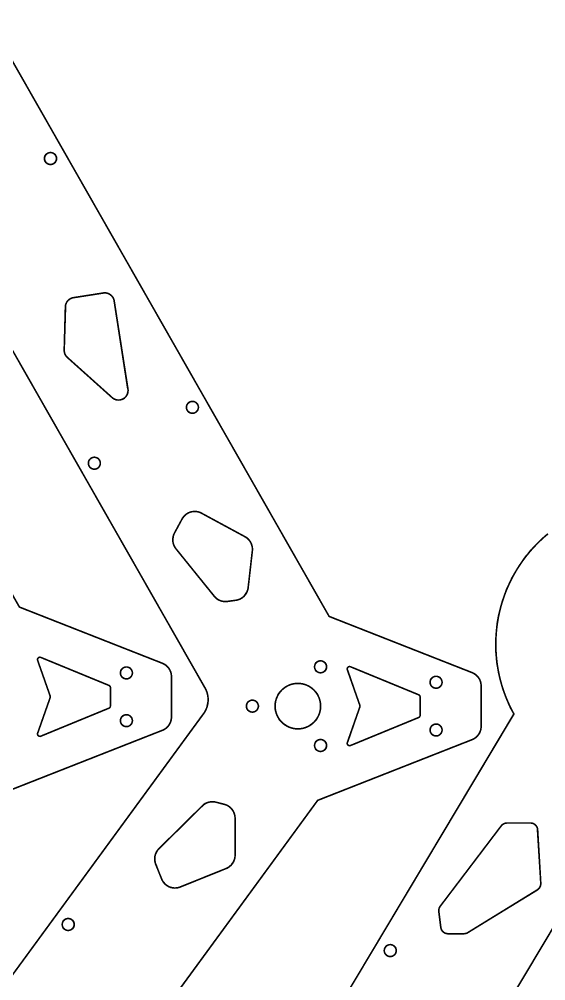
# Model space of a CAD drawing. Extents: x 0 to 578, y 0 to 442.
# Drawn here: x 354.5 to 464.8, y 233.7 to 435.2 of the extents above; entities that cross this region are included whole.
import ezdxf

# ---------------------------------------------------------------- set-up
doc = ezdxf.new("R2010")
doc.units = 0
doc.layers.get('0').update_dxf_attribs({"linetype": 'CONTINUOUS'})

msp = doc.modelspace()

# ---------------------------------------------------------------- linework, layer by layer
at = {"color": 0, "const_width": 0.3333}
for points in [[(284.406, 434.987), (354.528, 312.007), (384.456, 300.239), (384.508, 300.218), (384.665, 300.147), (384.867, 300.04), (385.057, 299.919), (385.236, 299.786), (385.406, 299.64), (385.561, 299.482), (385.706, 299.314), (385.836, 299.136), (385.954, 298.949), (386.058, 298.753), (386.147, 298.55), (386.222, 298.34), (386.281, 298.124), (386.322, 297.903), (386.349, 297.676), (386.357, 297.504), (386.357, 297.447), (386.357, 288.979), (386.357, 288.922), (386.349, 288.75), (386.322, 288.524), (386.281, 288.303), (386.222, 288.086), (386.147, 287.876), (386.058, 287.674), (385.954, 287.478), (385.836, 287.29), (385.706, 287.112), (385.561, 286.944), (385.406, 286.786), (385.236, 286.64), (385.057, 286.507), (384.867, 286.386), (384.665, 286.279), (384.508, 286.208), (384.456, 286.188), (352.122, 273.474)], [(349.264, 433.031), (419.388, 310.05), (449.314, 298.282), (449.368, 298.261), (449.525, 298.19), (449.725, 298.083), (449.915, 297.963), (450.096, 297.829), (450.264, 297.683), (450.421, 297.525), (450.564, 297.357), (450.696, 297.179), (450.813, 296.992), (450.917, 296.796), (451.006, 296.593), (451.081, 296.383), (451.139, 296.167), (451.182, 295.946), (451.207, 295.719), (451.217, 295.547), (451.217, 295.49), (451.217, 287.022), (451.217, 286.965), (451.207, 286.793), (451.182, 286.567), (451.139, 286.346), (451.081, 286.129), (451.006, 285.919), (450.917, 285.717), (450.813, 285.521), (450.696, 285.333), (450.564, 285.156), (450.421, 284.987), (450.264, 284.831), (450.096, 284.683), (449.915, 284.55), (449.725, 284.429), (449.525, 284.324), (449.368, 284.251), (449.314, 284.231), (416.982, 271.517), (220.003, 2.2221)], [(195.789, 19.9335), (393.079, 289.654), (393.133, 289.728), (393.285, 289.958), (393.467, 290.274), (393.624, 290.599), (393.756, 290.932), (393.862, 291.274), (393.946, 291.619), (394.003, 291.969), (394.036, 292.322), (394.043, 292.678), (394.025, 293.032), (393.983, 293.385), (393.915, 293.736), (393.821, 294.082), (393.701, 294.422), (393.557, 294.757), (393.433, 295.003), (393.388, 295.082), (323.203, 418.169)], [(392.204, 179.34), (458.09, 289.603), (457.989, 289.785), (457.696, 290.333), (457.324, 291.072), (456.972, 291.819), (456.642, 292.574), (456.333, 293.335), (456.047, 294.103), (455.782, 294.878), (455.537, 295.657), (455.317, 296.442), (455.115, 297.232), (454.938, 298.026), (454.781, 298.824), (454.646, 299.625), (454.532, 300.431), (454.44, 301.237), (454.371, 302.046), (454.324, 302.856), (454.297, 303.668), (454.294, 304.481), (454.313, 305.293), (454.353, 306.106), (454.415, 306.917), (454.499, 307.726), (454.606, 308.536), (454.735, 309.343), (454.886, 310.147), (455.058, 310.949), (455.254, 311.746), (455.472, 312.54), (455.713, 313.329), (455.974, 314.114), (456.185, 314.7), (456.26, 314.894), (456.333, 315.088), (456.565, 315.665), (456.892, 316.426), (457.238, 317.175), (457.604, 317.912), (457.989, 318.639), (458.393, 319.351), (458.815, 320.053), (459.257, 320.74), (459.715, 321.415), (460.192, 322.076), (460.685, 322.724), (461.196, 323.357), (461.722, 323.975), (462.267, 324.579), (462.825, 325.168), (463.4, 325.74), (463.99, 326.299), (464.596, 326.84), (465.215, 327.365)], [(483.843, 274.215), (427.151, 179.34)]]:
    msp.add_lwpolyline(points, dxfattribs=at)
at = {"color": 0}
for points in [[(284.406, 434.987), (354.528, 312.007), (384.456, 300.239), (384.508, 300.218), (384.665, 300.147), (384.867, 300.04), (385.057, 299.919), (385.236, 299.786), (385.406, 299.64), (385.561, 299.482), (385.706, 299.314), (385.836, 299.136), (385.954, 298.949), (386.058, 298.753), (386.147, 298.55), (386.222, 298.34), (386.281, 298.124), (386.322, 297.903), (386.349, 297.676), (386.357, 297.504), (386.357, 297.447), (386.357, 288.979), (386.357, 288.922), (386.349, 288.75), (386.322, 288.524), (386.281, 288.303), (386.222, 288.086), (386.147, 287.876), (386.058, 287.674), (385.954, 287.478), (385.836, 287.29), (385.706, 287.112), (385.561, 286.944), (385.406, 286.786), (385.236, 286.64), (385.057, 286.507), (384.867, 286.386), (384.665, 286.279), (384.508, 286.208), (384.456, 286.188), (352.122, 273.474)], [(349.264, 433.031), (419.388, 310.05), (449.314, 298.282), (449.368, 298.261), (449.525, 298.19), (449.725, 298.083), (449.915, 297.963), (450.096, 297.829), (450.264, 297.683), (450.421, 297.525), (450.564, 297.357), (450.696, 297.179), (450.813, 296.992), (450.917, 296.796), (451.006, 296.593), (451.081, 296.383), (451.139, 296.167), (451.182, 295.946), (451.207, 295.719), (451.217, 295.547), (451.217, 295.49), (451.217, 287.022), (451.217, 286.965), (451.207, 286.793), (451.182, 286.567), (451.139, 286.346), (451.081, 286.129), (451.006, 285.919), (450.917, 285.717), (450.813, 285.521), (450.696, 285.333), (450.564, 285.156), (450.421, 284.987), (450.264, 284.831), (450.096, 284.683), (449.915, 284.55), (449.725, 284.429), (449.525, 284.324), (449.368, 284.251), (449.314, 284.231), (416.982, 271.517), (220.003, 2.2221)], [(195.789, 19.9335), (393.079, 289.654), (393.133, 289.728), (393.285, 289.958), (393.467, 290.274), (393.624, 290.599), (393.756, 290.932), (393.862, 291.274), (393.946, 291.619), (394.003, 291.969), (394.036, 292.322), (394.043, 292.678), (394.025, 293.032), (393.983, 293.385), (393.915, 293.736), (393.821, 294.082), (393.701, 294.422), (393.557, 294.757), (393.433, 295.003), (393.388, 295.082), (323.203, 418.169)], [(392.204, 179.34), (458.09, 289.603), (457.989, 289.785), (457.696, 290.333), (457.324, 291.072), (456.972, 291.819), (456.642, 292.574), (456.333, 293.335), (456.047, 294.103), (455.782, 294.878), (455.537, 295.657), (455.317, 296.442), (455.115, 297.232), (454.938, 298.026), (454.781, 298.824), (454.646, 299.625), (454.532, 300.431), (454.44, 301.237), (454.371, 302.046), (454.324, 302.856), (454.297, 303.668), (454.294, 304.481), (454.313, 305.293), (454.353, 306.106), (454.415, 306.917), (454.499, 307.726), (454.606, 308.536), (454.735, 309.343), (454.886, 310.147), (455.058, 310.949), (455.254, 311.746), (455.472, 312.54), (455.713, 313.329), (455.974, 314.114), (456.185, 314.7), (456.26, 314.894), (456.333, 315.088), (456.565, 315.665), (456.892, 316.426), (457.238, 317.175), (457.604, 317.912), (457.989, 318.639), (458.393, 319.351), (458.815, 320.053), (459.257, 320.74), (459.715, 321.415), (460.192, 322.076), (460.685, 322.724), (461.196, 323.357), (461.722, 323.975), (462.267, 324.579), (462.825, 325.168), (463.4, 325.74), (463.99, 326.299), (464.596, 326.84), (465.215, 327.365)], [(483.843, 274.215), (427.151, 179.34)]]:
    msp.add_lwpolyline(points, dxfattribs=at)
at = {"color": 0, "const_width": 0.3333}
for points in [[(362.281, 405.974), (362.281, 405.911), (362.256, 405.722), (362.183, 405.487), (362.068, 405.275), (361.915, 405.09), (361.731, 404.938), (361.518, 404.822), (361.283, 404.749), (361.094, 404.724), (361.031, 404.724), (360.968, 404.724), (360.779, 404.749), (360.544, 404.822), (360.332, 404.938), (360.147, 405.09), (359.994, 405.275), (359.879, 405.487), (359.807, 405.722), (359.781, 405.911), (359.781, 405.974), (359.781, 406.036), (359.807, 406.225), (359.879, 406.46), (359.994, 406.672), (360.147, 406.857), (360.332, 407.01), (360.544, 407.125), (360.779, 407.199), (360.968, 407.224), (361.031, 407.224), (361.094, 407.224), (361.283, 407.199), (361.518, 407.125), (361.731, 407.01), (361.915, 406.857), (362.068, 406.672), (362.183, 406.46), (362.256, 406.225), (362.281, 406.036), (362.281, 405.974)], [(363.899, 365.85), (363.897, 365.796), (363.904, 365.631), (363.933, 365.417), (363.986, 365.207), (364.06, 365.006), (364.156, 364.813), (364.271, 364.631), (364.407, 364.461), (364.521, 364.343), (364.561, 364.307), (373.943, 355.889), (374.001, 355.836), (374.192, 355.699), (374.461, 355.551), (374.749, 355.449), (375.044, 355.39), (375.347, 355.378), (375.65, 355.411), (375.946, 355.492), (376.164, 355.582), (376.232, 355.619), (376.301, 355.657), (376.496, 355.789), (376.724, 355.994), (376.917, 356.231), (377.071, 356.49), (377.185, 356.771), (377.254, 357.067), (377.279, 357.374), (377.267, 357.608), (377.254, 357.686), (374.375, 376.133), (374.367, 376.183), (374.333, 376.333), (374.272, 376.525), (374.194, 376.707), (374.099, 376.878), (373.989, 377.037), (373.864, 377.186), (373.726, 377.319), (373.578, 377.44), (373.418, 377.546), (373.247, 377.636), (373.069, 377.71), (372.883, 377.765), (372.692, 377.804), (372.494, 377.822), (372.293, 377.822), (372.14, 377.808), (372.09, 377.801), (365.838, 376.825), (365.793, 376.818), (365.661, 376.789), (365.492, 376.739), (365.329, 376.675), (365.175, 376.597), (365.028, 376.507), (364.89, 376.406), (364.763, 376.293), (364.644, 376.169), (364.537, 376.037), (364.442, 375.896), (364.358, 375.746), (364.287, 375.589), (364.231, 375.426), (364.188, 375.257), (364.16, 375.082), (364.147, 374.949), (364.146, 374.903), (363.899, 365.85)], [(392.001, 353.851), (392.001, 353.789), (391.976, 353.6), (391.903, 353.365), (391.787, 353.153), (391.635, 352.968), (391.45, 352.815), (391.237, 352.7), (391.003, 352.626), (390.814, 352.601), (390.751, 352.601), (390.688, 352.601), (390.499, 352.626), (390.264, 352.7), (390.053, 352.815), (389.867, 352.968), (389.714, 353.153), (389.6, 353.365), (389.526, 353.6), (389.501, 353.789), (389.501, 353.851), (389.501, 353.914), (389.526, 354.103), (389.6, 354.338), (389.714, 354.55), (389.867, 354.735), (390.053, 354.888), (390.264, 355.003), (390.499, 355.076), (390.688, 355.101), (390.751, 355.101), (390.814, 355.101), (391.003, 355.076), (391.237, 355.003), (391.45, 354.888), (391.635, 354.735), (391.787, 354.55), (391.903, 354.338), (391.976, 354.103), (392.001, 353.914), (392.001, 353.851)], [(371.465, 342.142), (371.465, 342.079), (371.439, 341.89), (371.367, 341.656), (371.251, 341.443), (371.099, 341.258), (370.914, 341.106), (370.701, 340.99), (370.467, 340.917), (370.278, 340.892), (370.215, 340.892), (370.151, 340.892), (369.963, 340.917), (369.728, 340.99), (369.517, 341.106), (369.331, 341.258), (369.178, 341.443), (369.063, 341.656), (368.99, 341.89), (368.965, 342.079), (368.965, 342.142), (368.965, 342.204), (368.99, 342.393), (369.063, 342.628), (369.178, 342.84), (369.331, 343.025), (369.517, 343.178), (369.728, 343.293), (369.963, 343.367), (370.151, 343.392), (370.215, 343.392), (370.278, 343.392), (370.467, 343.367), (370.701, 343.293), (370.914, 343.178), (371.099, 343.025), (371.251, 342.84), (371.367, 342.628), (371.439, 342.393), (371.465, 342.204), (371.465, 342.142)], [(392.657, 331.678), (392.592, 331.713), (392.39, 331.806), (392.112, 331.907), (391.828, 331.979), (391.539, 332.024), (391.247, 332.039), (390.954, 332.026), (390.662, 331.985), (390.444, 331.936), (390.374, 331.915), (390.303, 331.893), (390.093, 331.817), (389.826, 331.692), (389.575, 331.542), (389.339, 331.368), (389.121, 331.174), (388.922, 330.957), (388.744, 330.721), (388.626, 330.533), (388.592, 330.468), (387.003, 327.533), (386.949, 327.435), (386.819, 327.124), (386.7, 326.699), (386.644, 326.265), (386.653, 325.832), (386.724, 325.403), (386.857, 324.986), (387.05, 324.59), (387.235, 324.308), (387.306, 324.221), (395.322, 314.278), (395.383, 314.201), (395.588, 313.99), (395.883, 313.742), (396.207, 313.535), (396.551, 313.372), (396.915, 313.254), (397.292, 313.183), (397.678, 313.161), (397.971, 313.175), (398.068, 313.189), (399.854, 313.435), (399.918, 313.443), (400.106, 313.481), (400.349, 313.546), (400.583, 313.631), (400.807, 313.733), (401.021, 313.854), (401.224, 313.99), (401.414, 314.143), (401.592, 314.311), (401.754, 314.492), (401.903, 314.685), (402.035, 314.892), (402.15, 315.108), (402.247, 315.335), (402.326, 315.571), (402.386, 315.815), (402.418, 316.004), (402.426, 316.068), (403.303, 323.778), (403.31, 323.835), (403.321, 324.006), (403.321, 324.231), (403.304, 324.454), (403.271, 324.674), (403.221, 324.89), (403.157, 325.101), (403.076, 325.306), (402.982, 325.504), (402.874, 325.694), (402.751, 325.878), (402.615, 326.051), (402.467, 326.215), (402.306, 326.368), (402.132, 326.51), (401.947, 326.639), (401.801, 326.728), (401.75, 326.756), (392.657, 331.678)], [(359.003, 301.463), (358.969, 301.476), (358.862, 301.497), (358.721, 301.492), (358.586, 301.446), (358.494, 301.388), (358.468, 301.362), (358.442, 301.338), (358.379, 301.249), (358.326, 301.117), (358.313, 300.976), (358.329, 300.868), (358.34, 300.833), (360.963, 293.379), (360.972, 293.353), (360.99, 293.214), (360.972, 293.074), (360.963, 293.047), (358.34, 285.593), (358.329, 285.558), (358.313, 285.451), (358.326, 285.31), (358.379, 285.178), (358.442, 285.089), (358.468, 285.064), (358.494, 285.039), (358.586, 284.981), (358.721, 284.935), (358.862, 284.929), (358.969, 284.95), (359.003, 284.964), (373.272, 290.829), (373.306, 290.843), (373.399, 290.906), (373.497, 291.014), (373.56, 291.144), (373.582, 291.256), (373.582, 291.292), (373.582, 295.135), (373.582, 295.171), (373.56, 295.282), (373.497, 295.412), (373.399, 295.521), (373.306, 295.583), (373.272, 295.597), (359.003, 301.463)], [(418.833, 299.496), (418.833, 299.433), (418.808, 299.244), (418.736, 299.01), (418.621, 298.797), (418.468, 298.612), (418.283, 298.46), (418.071, 298.344), (417.836, 298.272), (417.647, 298.246), (417.583, 298.246), (417.521, 298.246), (417.332, 298.272), (417.097, 298.344), (416.885, 298.46), (416.7, 298.612), (416.547, 298.797), (416.432, 299.01), (416.36, 299.244), (416.333, 299.433), (416.333, 299.496), (416.333, 299.56), (416.36, 299.749), (416.432, 299.983), (416.547, 300.196), (416.7, 300.381), (416.885, 300.533), (417.097, 300.649), (417.332, 300.721), (417.521, 300.746), (417.583, 300.746), (417.647, 300.746), (417.836, 300.721), (418.071, 300.649), (418.283, 300.533), (418.468, 300.381), (418.621, 300.196), (418.736, 299.983), (418.808, 299.749), (418.833, 299.56), (418.833, 299.496)], [(378.178, 298.213), (378.178, 298.15), (378.151, 297.961), (378.079, 297.726), (377.964, 297.514), (377.811, 297.329), (377.626, 297.176), (377.414, 297.061), (377.179, 296.989), (376.99, 296.963), (376.928, 296.963), (376.864, 296.963), (376.675, 296.989), (376.44, 297.061), (376.229, 297.176), (376.043, 297.329), (375.89, 297.514), (375.775, 297.726), (375.703, 297.961), (375.678, 298.15), (375.678, 298.213), (375.678, 298.276), (375.703, 298.465), (375.775, 298.7), (375.89, 298.912), (376.043, 299.097), (376.229, 299.25), (376.44, 299.365), (376.675, 299.438), (376.864, 299.463), (376.928, 299.463), (376.99, 299.463), (377.179, 299.438), (377.414, 299.365), (377.626, 299.25), (377.811, 299.097), (377.964, 298.912), (378.079, 298.7), (378.151, 298.465), (378.178, 298.276), (378.178, 298.213)], [(423.861, 299.506), (423.828, 299.519), (423.721, 299.54), (423.579, 299.535), (423.444, 299.489), (423.353, 299.431), (423.326, 299.406), (423.301, 299.381), (423.237, 299.292), (423.185, 299.16), (423.172, 299.019), (423.188, 298.911), (423.2, 298.876), (425.821, 291.422), (425.831, 291.396), (425.849, 291.257), (425.831, 291.117), (425.821, 291.09), (423.2, 283.636), (423.188, 283.601), (423.172, 283.494), (423.185, 283.353), (423.237, 283.221), (423.301, 283.132), (423.326, 283.107), (423.353, 283.083), (423.444, 283.024), (423.579, 282.978), (423.721, 282.972), (423.828, 282.994), (423.861, 283.007), (438.131, 288.872), (438.164, 288.886), (438.258, 288.949), (438.356, 289.057), (438.418, 289.188), (438.44, 289.299), (438.44, 289.335), (438.44, 293.178), (438.44, 293.214), (438.418, 293.325), (438.356, 293.456), (438.258, 293.564), (438.164, 293.626), (438.131, 293.64), (423.861, 299.506)], [(417.601, 291.257), (417.601, 291.135), (417.576, 290.769), (417.504, 290.296), (417.388, 289.839), (417.226, 289.401), (417.026, 288.985), (416.787, 288.592), (416.513, 288.225), (416.206, 287.888), (415.867, 287.579), (415.5, 287.306), (415.107, 287.067), (414.69, 286.865), (414.253, 286.706), (413.796, 286.588), (413.324, 286.515), (412.958, 286.492), (412.836, 286.492), (412.714, 286.492), (412.349, 286.515), (411.876, 286.588), (411.419, 286.706), (410.982, 286.865), (410.565, 287.067), (410.172, 287.306), (409.806, 287.579), (409.467, 287.888), (409.16, 288.225), (408.885, 288.592), (408.646, 288.985), (408.446, 289.401), (408.285, 289.839), (408.168, 290.296), (408.096, 290.769), (408.071, 291.135), (408.071, 291.257), (408.071, 291.378), (408.096, 291.743), (408.168, 292.217), (408.285, 292.674), (408.446, 293.111), (408.646, 293.528), (408.885, 293.921), (409.16, 294.287), (409.467, 294.626), (409.806, 294.933), (410.172, 295.207), (410.565, 295.446), (410.982, 295.647), (411.419, 295.807), (411.876, 295.925), (412.349, 295.997), (412.714, 296.021), (412.836, 296.021), (412.958, 296.021), (413.324, 295.997), (413.796, 295.925), (414.253, 295.807), (414.69, 295.647), (415.107, 295.446), (415.5, 295.207), (415.867, 294.933), (416.206, 294.626), (416.513, 294.287), (416.787, 293.921), (417.026, 293.528), (417.226, 293.111), (417.388, 292.674), (417.504, 292.217), (417.576, 291.743), (417.601, 291.378), (417.601, 291.257)], [(443.036, 296.257), (443.036, 296.193), (443.011, 296.004), (442.938, 295.769), (442.822, 295.557), (442.669, 295.372), (442.485, 295.219), (442.272, 295.104), (442.037, 295.032), (441.849, 295.007), (441.786, 295.007), (441.724, 295.007), (441.535, 295.032), (441.3, 295.104), (441.088, 295.219), (440.903, 295.372), (440.75, 295.557), (440.635, 295.769), (440.561, 296.004), (440.536, 296.193), (440.536, 296.257), (440.536, 296.319), (440.561, 296.508), (440.635, 296.743), (440.75, 296.956), (440.903, 297.14), (441.088, 297.293), (441.3, 297.408), (441.535, 297.481), (441.724, 297.507), (441.786, 297.507), (441.849, 297.507), (442.037, 297.481), (442.272, 297.408), (442.485, 297.293), (442.669, 297.14), (442.822, 296.956), (442.938, 296.743), (443.011, 296.508), (443.036, 296.319), (443.036, 296.257)], [(404.563, 291.257), (404.563, 291.193), (404.536, 291.004), (404.464, 290.769), (404.349, 290.557), (404.196, 290.372), (404.011, 290.219), (403.799, 290.104), (403.564, 290.032), (403.375, 290.007), (403.313, 290.007), (403.249, 290.007), (403.06, 290.032), (402.825, 290.104), (402.612, 290.219), (402.428, 290.372), (402.275, 290.557), (402.16, 290.769), (402.088, 291.004), (402.063, 291.193), (402.063, 291.257), (402.063, 291.319), (402.088, 291.508), (402.16, 291.743), (402.275, 291.956), (402.428, 292.14), (402.612, 292.293), (402.825, 292.408), (403.06, 292.481), (403.249, 292.507), (403.313, 292.507), (403.375, 292.507), (403.564, 292.481), (403.799, 292.408), (404.011, 292.293), (404.196, 292.14), (404.349, 291.956), (404.464, 291.743), (404.536, 291.508), (404.563, 291.319), (404.563, 291.257)], [(378.178, 288.213), (378.178, 288.15), (378.151, 287.961), (378.079, 287.726), (377.964, 287.514), (377.811, 287.329), (377.626, 287.176), (377.414, 287.061), (377.179, 286.989), (376.99, 286.963), (376.928, 286.963), (376.864, 286.963), (376.675, 286.989), (376.44, 287.061), (376.229, 287.176), (376.043, 287.329), (375.89, 287.514), (375.775, 287.726), (375.703, 287.961), (375.678, 288.15), (375.678, 288.213), (375.678, 288.276), (375.703, 288.465), (375.775, 288.7), (375.89, 288.912), (376.043, 289.097), (376.229, 289.25), (376.44, 289.365), (376.675, 289.438), (376.864, 289.463), (376.928, 289.463), (376.99, 289.463), (377.179, 289.438), (377.414, 289.365), (377.626, 289.25), (377.811, 289.097), (377.964, 288.912), (378.079, 288.7), (378.151, 288.465), (378.178, 288.276), (378.178, 288.213)], [(443.036, 286.257), (443.036, 286.193), (443.011, 286.004), (442.938, 285.769), (442.822, 285.557), (442.669, 285.372), (442.485, 285.219), (442.272, 285.104), (442.037, 285.032), (441.849, 285.007), (441.786, 285.007), (441.724, 285.007), (441.535, 285.032), (441.3, 285.104), (441.088, 285.219), (440.903, 285.372), (440.75, 285.557), (440.635, 285.769), (440.561, 286.004), (440.536, 286.193), (440.536, 286.257), (440.536, 286.319), (440.561, 286.508), (440.635, 286.743), (440.75, 286.956), (440.903, 287.14), (441.088, 287.293), (441.3, 287.408), (441.535, 287.481), (441.724, 287.507), (441.786, 287.507), (441.849, 287.507), (442.037, 287.481), (442.272, 287.408), (442.485, 287.293), (442.669, 287.14), (442.822, 286.956), (442.938, 286.743), (443.011, 286.508), (443.036, 286.319), (443.036, 286.257)], [(418.833, 283.017), (418.833, 282.953), (418.808, 282.764), (418.736, 282.529), (418.621, 282.318), (418.468, 282.132), (418.283, 281.979), (418.071, 281.864), (417.836, 281.792), (417.647, 281.767), (417.583, 281.767), (417.521, 281.767), (417.332, 281.792), (417.097, 281.864), (416.885, 281.979), (416.7, 282.132), (416.547, 282.318), (416.432, 282.529), (416.36, 282.764), (416.333, 282.953), (416.333, 283.017), (416.333, 283.079), (416.36, 283.268), (416.432, 283.503), (416.547, 283.715), (416.7, 283.9), (416.885, 284.053), (417.097, 284.168), (417.332, 284.24), (417.521, 284.267), (417.583, 284.267), (417.647, 284.267), (417.836, 284.24), (418.071, 284.168), (418.283, 284.053), (418.468, 283.9), (418.621, 283.715), (418.736, 283.503), (418.808, 283.268), (418.833, 283.079), (418.833, 283.017)], [(395.682, 271.135), (395.588, 271.158), (395.297, 271.207), (394.912, 271.228), (394.529, 271.2), (394.156, 271.124), (393.794, 271.001), (393.45, 270.832), (393.128, 270.619), (392.901, 270.432), (392.832, 270.362), (383.742, 261.389), (383.662, 261.311), (383.447, 261.051), (383.21, 260.681), (383.031, 260.282), (382.911, 259.864), (382.854, 259.433), (382.86, 258.996), (382.931, 258.561), (383.025, 258.237), (383.067, 258.133), (384.313, 255.037), (384.34, 254.969), (384.438, 254.768), (384.586, 254.514), (384.758, 254.278), (384.953, 254.058), (385.168, 253.86), (385.401, 253.682), (385.653, 253.528), (385.853, 253.428), (385.921, 253.399), (385.989, 253.369), (386.199, 253.296), (386.485, 253.222), (386.774, 253.176), (387.067, 253.158), (387.358, 253.171), (387.649, 253.21), (387.936, 253.279), (388.147, 253.349), (388.217, 253.376), (397.808, 257.239), (397.861, 257.26), (398.015, 257.332), (398.214, 257.439), (398.403, 257.56), (398.581, 257.694), (398.747, 257.84), (398.901, 257.997), (399.043, 258.165), (399.174, 258.343), (399.289, 258.529), (399.392, 258.724), (399.481, 258.925), (399.553, 259.135), (399.611, 259.349), (399.653, 259.569), (399.678, 259.793), (399.688, 259.964), (399.688, 260.021), (399.688, 267.782), (399.688, 267.844), (399.676, 268.036), (399.644, 268.286), (399.593, 268.529), (399.521, 268.767), (399.431, 268.994), (399.324, 269.214), (399.199, 269.424), (399.057, 269.621), (398.9, 269.807), (398.728, 269.981), (398.542, 270.139), (398.343, 270.283), (398.132, 270.411), (397.908, 270.522), (397.674, 270.614), (397.492, 270.672), (397.431, 270.688), (395.682, 271.135)], [(447.644, 243.59), (447.696, 243.59), (447.851, 243.604), (448.053, 243.647), (448.247, 243.717), (448.388, 243.786), (448.431, 243.813), (463.003, 252.785), (463.046, 252.813), (463.169, 252.904), (463.317, 253.043), (463.442, 253.199), (463.546, 253.369), (463.626, 253.553), (463.682, 253.746), (463.711, 253.946), (463.717, 254.1), (463.713, 254.15), (463.056, 265.358), (463.053, 265.394), (463.04, 265.504), (463.011, 265.647), (462.968, 265.783), (462.914, 265.914), (462.847, 266.037), (462.771, 266.154), (462.683, 266.263), (462.588, 266.361), (462.482, 266.453), (462.368, 266.533), (462.249, 266.603), (462.121, 266.661), (461.988, 266.708), (461.849, 266.742), (461.706, 266.764), (461.594, 266.771), (461.558, 266.771), (456.626, 266.771), (456.583, 266.771), (456.453, 266.76), (456.282, 266.731), (456.117, 266.682), (455.96, 266.614), (455.811, 266.529), (455.672, 266.428), (455.546, 266.31), (455.458, 266.213), (455.432, 266.178), (442.646, 249.328), (442.603, 249.269), (442.494, 249.081), (442.393, 248.81), (442.344, 248.526), (442.344, 248.307), (442.353, 248.235), (442.768, 244.904), (442.776, 244.836), (442.828, 244.633), (442.933, 244.382), (443.081, 244.158), (443.264, 243.967), (443.478, 243.808), (443.718, 243.69), (443.979, 243.617), (444.188, 243.59), (444.257, 243.59), (447.644, 243.59)], [(365.985, 245.517), (365.985, 245.454), (365.96, 245.265), (365.886, 245.031), (365.771, 244.818), (365.618, 244.633), (365.433, 244.481), (365.221, 244.365), (364.986, 244.292), (364.797, 244.267), (364.735, 244.267), (364.671, 244.267), (364.482, 244.292), (364.247, 244.365), (364.036, 244.481), (363.85, 244.633), (363.699, 244.818), (363.583, 245.031), (363.51, 245.265), (363.485, 245.454), (363.485, 245.517), (363.485, 245.579), (363.51, 245.768), (363.583, 246.003), (363.699, 246.215), (363.85, 246.4), (364.036, 246.553), (364.247, 246.668), (364.482, 246.742), (364.671, 246.767), (364.735, 246.767), (364.797, 246.767), (364.986, 246.742), (365.221, 246.668), (365.433, 246.553), (365.618, 246.4), (365.771, 246.215), (365.886, 246.003), (365.96, 245.768), (365.985, 245.579), (365.985, 245.517)], [(433.432, 240.047), (433.432, 239.983), (433.407, 239.794), (433.335, 239.56), (433.219, 239.347), (433.067, 239.162), (432.881, 239.01), (432.669, 238.894), (432.435, 238.822), (432.246, 238.797), (432.182, 238.797), (432.119, 238.797), (431.931, 238.822), (431.696, 238.894), (431.483, 239.01), (431.299, 239.162), (431.146, 239.347), (431.031, 239.56), (430.958, 239.794), (430.932, 239.983), (430.932, 240.047), (430.932, 240.11), (430.958, 240.299), (431.031, 240.533), (431.146, 240.746), (431.299, 240.931), (431.483, 241.083), (431.696, 241.199), (431.931, 241.271), (432.119, 241.297), (432.182, 241.297), (432.246, 241.297), (432.435, 241.271), (432.669, 241.199), (432.881, 241.083), (433.067, 240.931), (433.219, 240.746), (433.335, 240.533), (433.407, 240.299), (433.432, 240.11), (433.432, 240.047)]]:
    msp.add_lwpolyline(points, close=True, dxfattribs=at)
at = {"color": 0}
for points in [[(362.281, 405.974), (362.281, 405.911), (362.256, 405.722), (362.183, 405.487), (362.068, 405.275), (361.915, 405.09), (361.731, 404.938), (361.518, 404.822), (361.283, 404.749), (361.094, 404.724), (361.031, 404.724), (360.968, 404.724), (360.779, 404.749), (360.544, 404.822), (360.332, 404.938), (360.147, 405.09), (359.994, 405.275), (359.879, 405.487), (359.807, 405.722), (359.781, 405.911), (359.781, 405.974), (359.781, 406.036), (359.807, 406.225), (359.879, 406.46), (359.994, 406.672), (360.147, 406.857), (360.332, 407.01), (360.544, 407.125), (360.779, 407.199), (360.968, 407.224), (361.031, 407.224), (361.094, 407.224), (361.283, 407.199), (361.518, 407.125), (361.731, 407.01), (361.915, 406.857), (362.068, 406.672), (362.183, 406.46), (362.256, 406.225), (362.281, 406.036), (362.281, 405.974)], [(363.899, 365.85), (363.897, 365.796), (363.904, 365.631), (363.933, 365.417), (363.986, 365.207), (364.06, 365.006), (364.156, 364.813), (364.271, 364.631), (364.407, 364.461), (364.521, 364.343), (364.561, 364.307), (373.943, 355.889), (374.001, 355.836), (374.192, 355.699), (374.461, 355.551), (374.749, 355.449), (375.044, 355.39), (375.347, 355.378), (375.65, 355.411), (375.946, 355.492), (376.164, 355.582), (376.232, 355.619), (376.301, 355.657), (376.496, 355.789), (376.724, 355.994), (376.917, 356.231), (377.071, 356.49), (377.185, 356.771), (377.254, 357.067), (377.279, 357.374), (377.267, 357.608), (377.254, 357.686), (374.375, 376.133), (374.367, 376.183), (374.333, 376.333), (374.272, 376.525), (374.194, 376.707), (374.099, 376.878), (373.989, 377.037), (373.864, 377.186), (373.726, 377.319), (373.578, 377.44), (373.418, 377.546), (373.247, 377.636), (373.069, 377.71), (372.883, 377.765), (372.692, 377.804), (372.494, 377.822), (372.293, 377.822), (372.14, 377.808), (372.09, 377.801), (365.838, 376.825), (365.793, 376.818), (365.661, 376.789), (365.492, 376.739), (365.329, 376.675), (365.175, 376.597), (365.028, 376.507), (364.89, 376.406), (364.763, 376.293), (364.644, 376.169), (364.537, 376.037), (364.442, 375.896), (364.358, 375.746), (364.287, 375.589), (364.231, 375.426), (364.188, 375.257), (364.16, 375.082), (364.147, 374.949), (364.146, 374.903), (363.899, 365.85)], [(392.001, 353.851), (392.001, 353.789), (391.976, 353.6), (391.903, 353.365), (391.787, 353.153), (391.635, 352.968), (391.45, 352.815), (391.237, 352.7), (391.003, 352.626), (390.814, 352.601), (390.751, 352.601), (390.688, 352.601), (390.499, 352.626), (390.264, 352.7), (390.053, 352.815), (389.867, 352.968), (389.714, 353.153), (389.6, 353.365), (389.526, 353.6), (389.501, 353.789), (389.501, 353.851), (389.501, 353.914), (389.526, 354.103), (389.6, 354.338), (389.714, 354.55), (389.867, 354.735), (390.053, 354.888), (390.264, 355.003), (390.499, 355.076), (390.688, 355.101), (390.751, 355.101), (390.814, 355.101), (391.003, 355.076), (391.237, 355.003), (391.45, 354.888), (391.635, 354.735), (391.787, 354.55), (391.903, 354.338), (391.976, 354.103), (392.001, 353.914), (392.001, 353.851)], [(371.465, 342.142), (371.465, 342.079), (371.439, 341.89), (371.367, 341.656), (371.251, 341.443), (371.099, 341.258), (370.914, 341.106), (370.701, 340.99), (370.467, 340.917), (370.278, 340.892), (370.215, 340.892), (370.151, 340.892), (369.963, 340.917), (369.728, 340.99), (369.517, 341.106), (369.331, 341.258), (369.178, 341.443), (369.063, 341.656), (368.99, 341.89), (368.965, 342.079), (368.965, 342.142), (368.965, 342.204), (368.99, 342.393), (369.063, 342.628), (369.178, 342.84), (369.331, 343.025), (369.517, 343.178), (369.728, 343.293), (369.963, 343.367), (370.151, 343.392), (370.215, 343.392), (370.278, 343.392), (370.467, 343.367), (370.701, 343.293), (370.914, 343.178), (371.099, 343.025), (371.251, 342.84), (371.367, 342.628), (371.439, 342.393), (371.465, 342.204), (371.465, 342.142)], [(392.657, 331.678), (392.592, 331.713), (392.39, 331.806), (392.112, 331.907), (391.828, 331.979), (391.539, 332.024), (391.247, 332.039), (390.954, 332.026), (390.662, 331.985), (390.444, 331.936), (390.374, 331.915), (390.303, 331.893), (390.093, 331.817), (389.826, 331.692), (389.575, 331.542), (389.339, 331.368), (389.121, 331.174), (388.922, 330.957), (388.744, 330.721), (388.626, 330.533), (388.592, 330.468), (387.003, 327.533), (386.949, 327.435), (386.819, 327.124), (386.7, 326.699), (386.644, 326.265), (386.653, 325.832), (386.724, 325.403), (386.857, 324.986), (387.05, 324.59), (387.235, 324.308), (387.306, 324.221), (395.322, 314.278), (395.383, 314.201), (395.588, 313.99), (395.883, 313.742), (396.207, 313.535), (396.551, 313.372), (396.915, 313.254), (397.292, 313.183), (397.678, 313.161), (397.971, 313.175), (398.068, 313.189), (399.854, 313.435), (399.918, 313.443), (400.106, 313.481), (400.349, 313.546), (400.583, 313.631), (400.807, 313.733), (401.021, 313.854), (401.224, 313.99), (401.414, 314.143), (401.592, 314.311), (401.754, 314.492), (401.903, 314.685), (402.035, 314.892), (402.15, 315.108), (402.247, 315.335), (402.326, 315.571), (402.386, 315.815), (402.418, 316.004), (402.426, 316.068), (403.303, 323.778), (403.31, 323.835), (403.321, 324.006), (403.321, 324.231), (403.304, 324.454), (403.271, 324.674), (403.221, 324.89), (403.157, 325.101), (403.076, 325.306), (402.982, 325.504), (402.874, 325.694), (402.751, 325.878), (402.615, 326.051), (402.467, 326.215), (402.306, 326.368), (402.132, 326.51), (401.947, 326.639), (401.801, 326.728), (401.75, 326.756), (392.657, 331.678)], [(359.003, 301.463), (358.969, 301.476), (358.862, 301.497), (358.721, 301.492), (358.586, 301.446), (358.494, 301.388), (358.468, 301.362), (358.442, 301.338), (358.379, 301.249), (358.326, 301.117), (358.313, 300.976), (358.329, 300.868), (358.34, 300.833), (360.963, 293.379), (360.972, 293.353), (360.99, 293.214), (360.972, 293.074), (360.963, 293.047), (358.34, 285.593), (358.329, 285.558), (358.313, 285.451), (358.326, 285.31), (358.379, 285.178), (358.442, 285.089), (358.468, 285.064), (358.494, 285.039), (358.586, 284.981), (358.721, 284.935), (358.862, 284.929), (358.969, 284.95), (359.003, 284.964), (373.272, 290.829), (373.306, 290.843), (373.399, 290.906), (373.497, 291.014), (373.56, 291.144), (373.582, 291.256), (373.582, 291.292), (373.582, 295.135), (373.582, 295.171), (373.56, 295.282), (373.497, 295.412), (373.399, 295.521), (373.306, 295.583), (373.272, 295.597), (359.003, 301.463)], [(418.833, 299.496), (418.833, 299.433), (418.808, 299.244), (418.736, 299.01), (418.621, 298.797), (418.468, 298.612), (418.283, 298.46), (418.071, 298.344), (417.836, 298.272), (417.647, 298.246), (417.583, 298.246), (417.521, 298.246), (417.332, 298.272), (417.097, 298.344), (416.885, 298.46), (416.7, 298.612), (416.547, 298.797), (416.432, 299.01), (416.36, 299.244), (416.333, 299.433), (416.333, 299.496), (416.333, 299.56), (416.36, 299.749), (416.432, 299.983), (416.547, 300.196), (416.7, 300.381), (416.885, 300.533), (417.097, 300.649), (417.332, 300.721), (417.521, 300.746), (417.583, 300.746), (417.647, 300.746), (417.836, 300.721), (418.071, 300.649), (418.283, 300.533), (418.468, 300.381), (418.621, 300.196), (418.736, 299.983), (418.808, 299.749), (418.833, 299.56), (418.833, 299.496)], [(378.178, 298.213), (378.178, 298.15), (378.151, 297.961), (378.079, 297.726), (377.964, 297.514), (377.811, 297.329), (377.626, 297.176), (377.414, 297.061), (377.179, 296.989), (376.99, 296.963), (376.928, 296.963), (376.864, 296.963), (376.675, 296.989), (376.44, 297.061), (376.229, 297.176), (376.043, 297.329), (375.89, 297.514), (375.775, 297.726), (375.703, 297.961), (375.678, 298.15), (375.678, 298.213), (375.678, 298.276), (375.703, 298.465), (375.775, 298.7), (375.89, 298.912), (376.043, 299.097), (376.229, 299.25), (376.44, 299.365), (376.675, 299.438), (376.864, 299.463), (376.928, 299.463), (376.99, 299.463), (377.179, 299.438), (377.414, 299.365), (377.626, 299.25), (377.811, 299.097), (377.964, 298.912), (378.079, 298.7), (378.151, 298.465), (378.178, 298.276), (378.178, 298.213)], [(423.861, 299.506), (423.828, 299.519), (423.721, 299.54), (423.579, 299.535), (423.444, 299.489), (423.353, 299.431), (423.326, 299.406), (423.301, 299.381), (423.237, 299.292), (423.185, 299.16), (423.172, 299.019), (423.188, 298.911), (423.2, 298.876), (425.821, 291.422), (425.831, 291.396), (425.849, 291.257), (425.831, 291.117), (425.821, 291.09), (423.2, 283.636), (423.188, 283.601), (423.172, 283.494), (423.185, 283.353), (423.237, 283.221), (423.301, 283.132), (423.326, 283.107), (423.353, 283.083), (423.444, 283.024), (423.579, 282.978), (423.721, 282.972), (423.828, 282.994), (423.861, 283.007), (438.131, 288.872), (438.164, 288.886), (438.258, 288.949), (438.356, 289.057), (438.418, 289.188), (438.44, 289.299), (438.44, 289.335), (438.44, 293.178), (438.44, 293.214), (438.418, 293.325), (438.356, 293.456), (438.258, 293.564), (438.164, 293.626), (438.131, 293.64), (423.861, 299.506)], [(443.036, 296.257), (443.036, 296.193), (443.011, 296.004), (442.938, 295.769), (442.822, 295.557), (442.669, 295.372), (442.485, 295.219), (442.272, 295.104), (442.037, 295.032), (441.849, 295.007), (441.786, 295.007), (441.724, 295.007), (441.535, 295.032), (441.3, 295.104), (441.088, 295.219), (440.903, 295.372), (440.75, 295.557), (440.635, 295.769), (440.561, 296.004), (440.536, 296.193), (440.536, 296.257), (440.536, 296.319), (440.561, 296.508), (440.635, 296.743), (440.75, 296.956), (440.903, 297.14), (441.088, 297.293), (441.3, 297.408), (441.535, 297.481), (441.724, 297.507), (441.786, 297.507), (441.849, 297.507), (442.037, 297.481), (442.272, 297.408), (442.485, 297.293), (442.669, 297.14), (442.822, 296.956), (442.938, 296.743), (443.011, 296.508), (443.036, 296.319), (443.036, 296.257)], [(417.601, 291.257), (417.601, 291.135), (417.576, 290.769), (417.504, 290.296), (417.388, 289.839), (417.226, 289.401), (417.026, 288.985), (416.787, 288.592), (416.513, 288.225), (416.206, 287.888), (415.867, 287.579), (415.5, 287.306), (415.107, 287.067), (414.69, 286.865), (414.253, 286.706), (413.796, 286.588), (413.324, 286.515), (412.958, 286.492), (412.836, 286.492), (412.714, 286.492), (412.349, 286.515), (411.876, 286.588), (411.419, 286.706), (410.982, 286.865), (410.565, 287.067), (410.172, 287.306), (409.806, 287.579), (409.467, 287.888), (409.16, 288.225), (408.885, 288.592), (408.646, 288.985), (408.446, 289.401), (408.285, 289.839), (408.168, 290.296), (408.096, 290.769), (408.071, 291.135), (408.071, 291.257), (408.071, 291.378), (408.096, 291.743), (408.168, 292.217), (408.285, 292.674), (408.446, 293.111), (408.646, 293.528), (408.885, 293.921), (409.16, 294.287), (409.467, 294.626), (409.806, 294.933), (410.172, 295.207), (410.565, 295.446), (410.982, 295.647), (411.419, 295.807), (411.876, 295.925), (412.349, 295.997), (412.714, 296.021), (412.836, 296.021), (412.958, 296.021), (413.324, 295.997), (413.796, 295.925), (414.253, 295.807), (414.69, 295.647), (415.107, 295.446), (415.5, 295.207), (415.867, 294.933), (416.206, 294.626), (416.513, 294.287), (416.787, 293.921), (417.026, 293.528), (417.226, 293.111), (417.388, 292.674), (417.504, 292.217), (417.576, 291.743), (417.601, 291.378), (417.601, 291.257)], [(404.563, 291.257), (404.563, 291.193), (404.536, 291.004), (404.464, 290.769), (404.349, 290.557), (404.196, 290.372), (404.011, 290.219), (403.799, 290.104), (403.564, 290.032), (403.375, 290.007), (403.313, 290.007), (403.249, 290.007), (403.06, 290.032), (402.825, 290.104), (402.612, 290.219), (402.428, 290.372), (402.275, 290.557), (402.16, 290.769), (402.088, 291.004), (402.063, 291.193), (402.063, 291.257), (402.063, 291.319), (402.088, 291.508), (402.16, 291.743), (402.275, 291.956), (402.428, 292.14), (402.612, 292.293), (402.825, 292.408), (403.06, 292.481), (403.249, 292.507), (403.313, 292.507), (403.375, 292.507), (403.564, 292.481), (403.799, 292.408), (404.011, 292.293), (404.196, 292.14), (404.349, 291.956), (404.464, 291.743), (404.536, 291.508), (404.563, 291.319), (404.563, 291.257)], [(378.178, 288.213), (378.178, 288.15), (378.151, 287.961), (378.079, 287.726), (377.964, 287.514), (377.811, 287.329), (377.626, 287.176), (377.414, 287.061), (377.179, 286.989), (376.99, 286.963), (376.928, 286.963), (376.864, 286.963), (376.675, 286.989), (376.44, 287.061), (376.229, 287.176), (376.043, 287.329), (375.89, 287.514), (375.775, 287.726), (375.703, 287.961), (375.678, 288.15), (375.678, 288.213), (375.678, 288.276), (375.703, 288.465), (375.775, 288.7), (375.89, 288.912), (376.043, 289.097), (376.229, 289.25), (376.44, 289.365), (376.675, 289.438), (376.864, 289.463), (376.928, 289.463), (376.99, 289.463), (377.179, 289.438), (377.414, 289.365), (377.626, 289.25), (377.811, 289.097), (377.964, 288.912), (378.079, 288.7), (378.151, 288.465), (378.178, 288.276), (378.178, 288.213)], [(443.036, 286.257), (443.036, 286.193), (443.011, 286.004), (442.938, 285.769), (442.822, 285.557), (442.669, 285.372), (442.485, 285.219), (442.272, 285.104), (442.037, 285.032), (441.849, 285.007), (441.786, 285.007), (441.724, 285.007), (441.535, 285.032), (441.3, 285.104), (441.088, 285.219), (440.903, 285.372), (440.75, 285.557), (440.635, 285.769), (440.561, 286.004), (440.536, 286.193), (440.536, 286.257), (440.536, 286.319), (440.561, 286.508), (440.635, 286.743), (440.75, 286.956), (440.903, 287.14), (441.088, 287.293), (441.3, 287.408), (441.535, 287.481), (441.724, 287.507), (441.786, 287.507), (441.849, 287.507), (442.037, 287.481), (442.272, 287.408), (442.485, 287.293), (442.669, 287.14), (442.822, 286.956), (442.938, 286.743), (443.011, 286.508), (443.036, 286.319), (443.036, 286.257)], [(418.833, 283.017), (418.833, 282.953), (418.808, 282.764), (418.736, 282.529), (418.621, 282.318), (418.468, 282.132), (418.283, 281.979), (418.071, 281.864), (417.836, 281.792), (417.647, 281.767), (417.583, 281.767), (417.521, 281.767), (417.332, 281.792), (417.097, 281.864), (416.885, 281.979), (416.7, 282.132), (416.547, 282.318), (416.432, 282.529), (416.36, 282.764), (416.333, 282.953), (416.333, 283.017), (416.333, 283.079), (416.36, 283.268), (416.432, 283.503), (416.547, 283.715), (416.7, 283.9), (416.885, 284.053), (417.097, 284.168), (417.332, 284.24), (417.521, 284.267), (417.583, 284.267), (417.647, 284.267), (417.836, 284.24), (418.071, 284.168), (418.283, 284.053), (418.468, 283.9), (418.621, 283.715), (418.736, 283.503), (418.808, 283.268), (418.833, 283.079), (418.833, 283.017)], [(395.682, 271.135), (395.588, 271.158), (395.297, 271.207), (394.912, 271.228), (394.529, 271.2), (394.156, 271.124), (393.794, 271.001), (393.45, 270.832), (393.128, 270.619), (392.901, 270.432), (392.832, 270.362), (383.742, 261.389), (383.662, 261.311), (383.447, 261.051), (383.21, 260.681), (383.031, 260.282), (382.911, 259.864), (382.854, 259.433), (382.86, 258.996), (382.931, 258.561), (383.025, 258.237), (383.067, 258.133), (384.313, 255.037), (384.34, 254.969), (384.438, 254.768), (384.586, 254.514), (384.758, 254.278), (384.953, 254.058), (385.168, 253.86), (385.401, 253.682), (385.653, 253.528), (385.853, 253.428), (385.921, 253.399), (385.989, 253.369), (386.199, 253.296), (386.485, 253.222), (386.774, 253.176), (387.067, 253.158), (387.358, 253.171), (387.649, 253.21), (387.936, 253.279), (388.147, 253.349), (388.217, 253.376), (397.808, 257.239), (397.861, 257.26), (398.015, 257.332), (398.214, 257.439), (398.403, 257.56), (398.581, 257.694), (398.747, 257.84), (398.901, 257.997), (399.043, 258.165), (399.174, 258.343), (399.289, 258.529), (399.392, 258.724), (399.481, 258.925), (399.553, 259.135), (399.611, 259.349), (399.653, 259.569), (399.678, 259.793), (399.688, 259.964), (399.688, 260.021), (399.688, 267.782), (399.688, 267.844), (399.676, 268.036), (399.644, 268.286), (399.593, 268.529), (399.521, 268.767), (399.431, 268.994), (399.324, 269.214), (399.199, 269.424), (399.057, 269.621), (398.9, 269.807), (398.728, 269.981), (398.542, 270.139), (398.343, 270.283), (398.132, 270.411), (397.908, 270.522), (397.674, 270.614), (397.492, 270.672), (397.431, 270.688), (395.682, 271.135)], [(447.644, 243.59), (447.696, 243.59), (447.851, 243.604), (448.053, 243.647), (448.247, 243.717), (448.388, 243.786), (448.431, 243.813), (463.003, 252.785), (463.046, 252.813), (463.169, 252.904), (463.317, 253.043), (463.442, 253.199), (463.546, 253.369), (463.626, 253.553), (463.682, 253.746), (463.711, 253.946), (463.717, 254.1), (463.713, 254.15), (463.056, 265.358), (463.053, 265.394), (463.04, 265.504), (463.011, 265.647), (462.968, 265.783), (462.914, 265.914), (462.847, 266.037), (462.771, 266.154), (462.683, 266.263), (462.588, 266.361), (462.482, 266.453), (462.368, 266.533), (462.249, 266.603), (462.121, 266.661), (461.988, 266.708), (461.849, 266.742), (461.706, 266.764), (461.594, 266.771), (461.558, 266.771), (456.626, 266.771), (456.583, 266.771), (456.453, 266.76), (456.282, 266.731), (456.117, 266.682), (455.96, 266.614), (455.811, 266.529), (455.672, 266.428), (455.546, 266.31), (455.458, 266.213), (455.432, 266.178), (442.646, 249.328), (442.603, 249.269), (442.494, 249.081), (442.393, 248.81), (442.344, 248.526), (442.344, 248.307), (442.353, 248.235), (442.768, 244.904), (442.776, 244.836), (442.828, 244.633), (442.933, 244.382), (443.081, 244.158), (443.264, 243.967), (443.478, 243.808), (443.718, 243.69), (443.979, 243.617), (444.188, 243.59), (444.257, 243.59), (447.644, 243.59)], [(365.985, 245.517), (365.985, 245.454), (365.96, 245.265), (365.886, 245.031), (365.771, 244.818), (365.618, 244.633), (365.433, 244.481), (365.221, 244.365), (364.986, 244.292), (364.797, 244.267), (364.735, 244.267), (364.671, 244.267), (364.482, 244.292), (364.247, 244.365), (364.036, 244.481), (363.85, 244.633), (363.699, 244.818), (363.583, 245.031), (363.51, 245.265), (363.485, 245.454), (363.485, 245.517), (363.485, 245.579), (363.51, 245.768), (363.583, 246.003), (363.699, 246.215), (363.85, 246.4), (364.036, 246.553), (364.247, 246.668), (364.482, 246.742), (364.671, 246.767), (364.735, 246.767), (364.797, 246.767), (364.986, 246.742), (365.221, 246.668), (365.433, 246.553), (365.618, 246.4), (365.771, 246.215), (365.886, 246.003), (365.96, 245.768), (365.985, 245.579), (365.985, 245.517)], [(433.432, 240.047), (433.432, 239.983), (433.407, 239.794), (433.335, 239.56), (433.219, 239.347), (433.067, 239.162), (432.881, 239.01), (432.669, 238.894), (432.435, 238.822), (432.246, 238.797), (432.182, 238.797), (432.119, 238.797), (431.931, 238.822), (431.696, 238.894), (431.483, 239.01), (431.299, 239.162), (431.146, 239.347), (431.031, 239.56), (430.958, 239.794), (430.932, 239.983), (430.932, 240.047), (430.932, 240.11), (430.958, 240.299), (431.031, 240.533), (431.146, 240.746), (431.299, 240.931), (431.483, 241.083), (431.696, 241.199), (431.931, 241.271), (432.119, 241.297), (432.182, 241.297), (432.246, 241.297), (432.435, 241.271), (432.669, 241.199), (432.881, 241.083), (433.067, 240.931), (433.219, 240.746), (433.335, 240.533), (433.407, 240.299), (433.432, 240.11), (433.432, 240.047)]]:
    msp.add_lwpolyline(points, close=True, dxfattribs=at)

doc.saveas('drawing.dxf')
